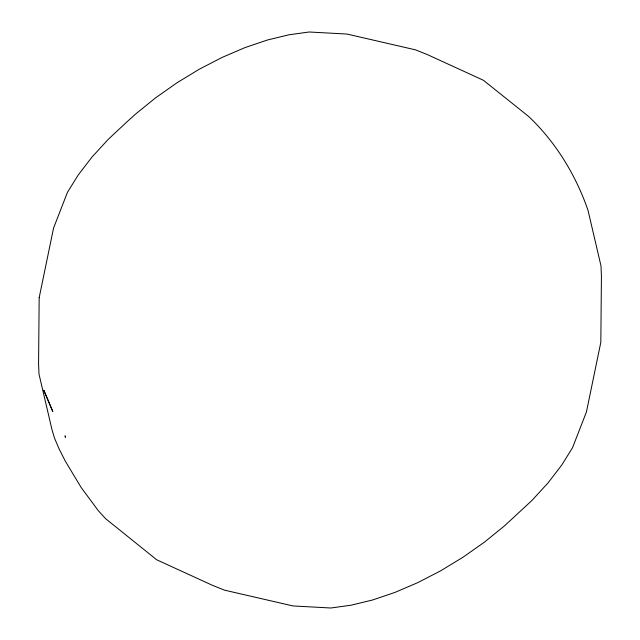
<?xml version="1.0" encoding="UTF-8"?>
<svg xmlns="http://www.w3.org/2000/svg" width="640" height="640" viewBox="0 0 640 640"><rect width="100%" height="100%" fill="white"/><g stroke="black" fill="none" stroke-linecap="round" stroke-linejoin="round"><path stroke-width="0.96" d="M39.176 297.704L38.568 363.736L38.992 374.032L51.976 429.632L54.424 437.872L58.936 448.576L65.216 461.008L81.248 487.624L98.224 510.576L105.616 518.68L156.672 559.768L212.456 585.32L224.456 590.136L292.984 605.944L330.816 608L351.056 605.216L372.592 599.984L394.984 592.4L417.808 582.624L440.616 570.832L462.944 557.264L484.368 542.192L504.456 525.904L531.944 500.472L548.024 482.912L561.648 465.2L572.544 447.672L586.44 411.944L600.824 342.296L601.432 276.264L601.008 265.968L588.024 210.368C575.944 175.224 555.552 141.768 528.408 116.264L483.328 80.232L427.544 54.68L415.544 49.864L347.016 34.056L309.184 32L288.944 34.784L267.408 40.016L245.016 47.6L222.192 57.376L199.384 69.168L177.056 82.736L155.632 97.808L135.544 114.096L126.272 122.48L108.056 139.528L91.976 157.088L78.352 174.8L67.456 192.328L53.56 228.056L39.176 297.704M52.744 411.424L43.832 390.296L52.744 411.424M65.376 437.136L65.136 435.96L65.376 437.136"/></g></svg>
